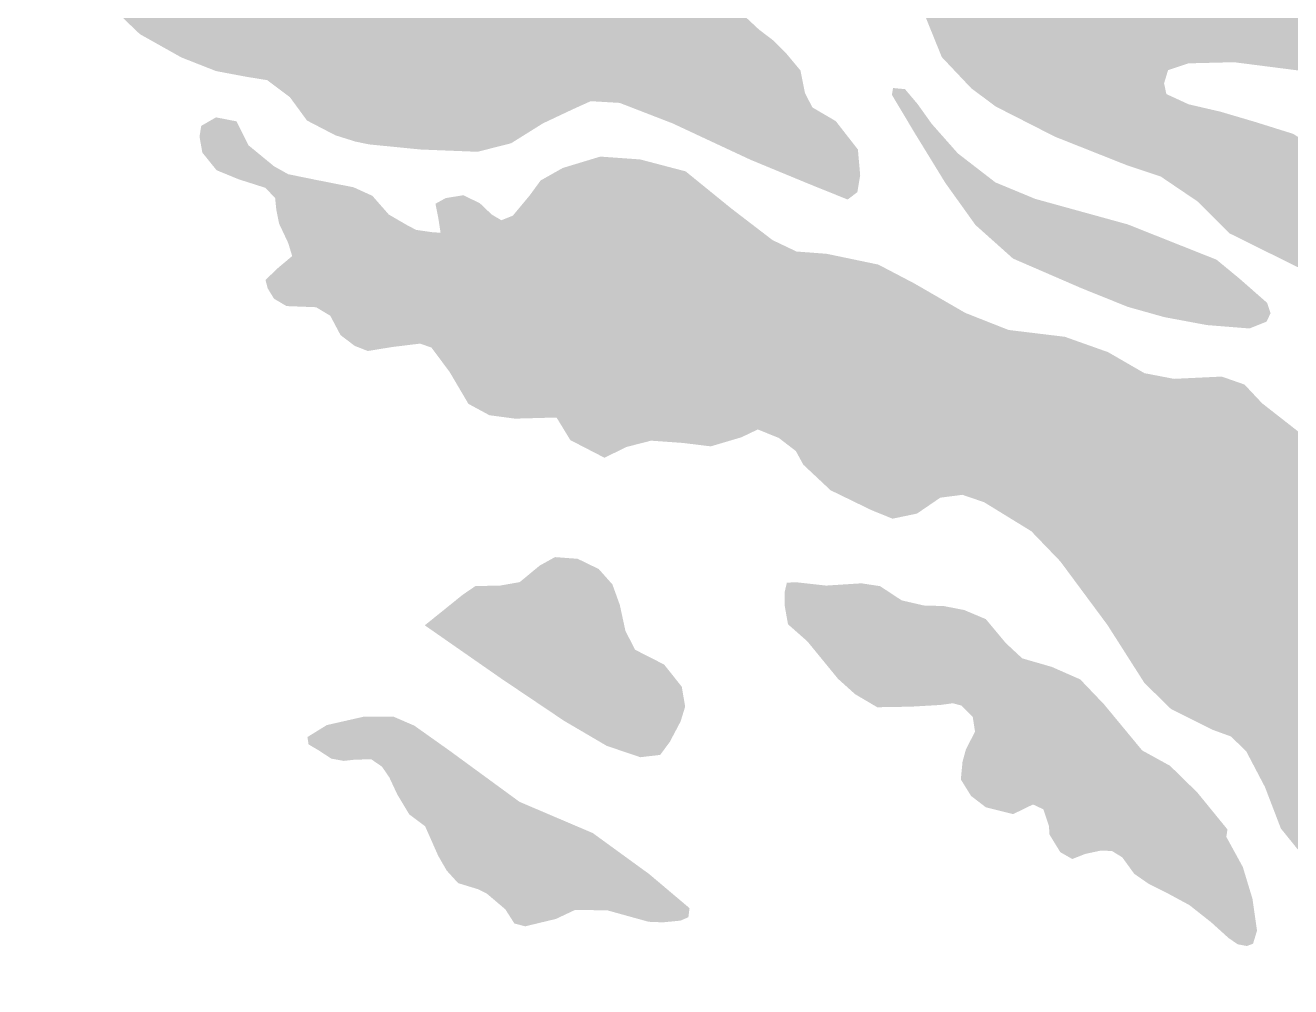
# Model space of a CAD drawing. Header units: inches. Extents: x 288635 to 693176, y 676945 to 1601077.
# Drawn here: x 515043 to 526349, y 735305 to 743896 of the extents above; entities that cross this region are included whole.
import ezdxf

# ---------------------------------------------------------------- set-up
doc = ezdxf.new("R2010")
doc.units = ezdxf.units.IN
doc.header["$MEASUREMENT"] = 0

msp = doc.modelspace()

# ---------------------------------------------------------------- hatches: boundary and pattern name
for points in [[(520996.3736, 750017.7621), (521219.894, 749824.7217), (521341.8143, 749652.0014), (521341.8143, 749423.4009), (521296.0942, 749052.5602), (521326.5743, 748773.1596), (521418.0144, 748483.599), (521600.8948, 748133.0783), (521793.9352, 747970.518), (521910.7754, 747929.8779), (522149.5359, 747940.038), (522296.8562, 747914.6379), (522489.8966, 747833.3577), (522601.6568, 747635.2373), (522674.722, 747451.113), (522680.2804, 747397.5882), (522794.6972, 747162.7964), (522911.5374, 747111.9963), (523063.9377, 747172.9564), (523190.938, 747376.1568), (523236.6581, 747452.357), (523409.3784, 747492.9971), (523495.7386, 747660.6374), (523541.4587, 747863.8378), (523617.6588, 747960.358), (523841.1793, 747980.678), (524089.6773, 747988.6941), (524294.639, 747956.6569), (524425.3804, 747889.2379), (524420.3004, 747691.1175), (524501.5806, 747630.1573), (524623.5008, 747630.1573), (524750.5011, 747721.5975), (524791.1412, 747853.6778), (524877.5014, 747955.278), (524918.1414, 747975.598), (524994.3416, 747985.758), (525045.1417, 747823.1977), (525085.7818, 747655.5574), (525172.1419, 747482.837), (525331.1505, 747388.724), (525553.1427, 747274.5566), (525637.7217, 747186.786), (525822.3832, 746995.1561), (526010.3436, 746614.1553), (526137.3439, 746309.3547), (526381.1844, 746004.5541), (526475.6878, 745905.6552), (526489.6396, 745865.7437), (526650.4249, 745745.4736), (526680.905, 745603.2333), (526670.962, 745347.038), (526682.8168, 745313.1251), (526685.985, 745059.6722), (526889.1854, 744770.1116), (527016.1856, 744648.1914), (527199.066, 744536.4311), (527544.5067, 744348.4708), (527712.147, 744099.5503), (527757.8671, 743942.07), (527961.0675, 743627.1093), (528128.7079, 743520.4291), (528255.7081, 743347.7088), (528245.5481, 743149.5884), (528189.668, 743119.1083), (527991.5476, 743114.0283), (527798.5072, 743129.2683), (527605.4668, 743210.5485), (527209.226, 743337.5488), (526929.8255, 743413.7489), (526437.0645, 743489.9491), (525842.7033, 743566.1492), (525436.3025, 743555.9892), (525253.4221, 743495.0291), (525217.862, 743378.1888), (525238.1821, 743281.6686), (525436.3025, 743190.2285), (525720.783, 743124.1883), (526030.6637, 743032.7481), (526371.0243, 742926.0679), (526701.225, 742717.7875), (526945.0655, 742448.547), (527204.146, 742270.7466), (527397.1864, 742169.1464), (527752.7871, 742031.9861), (527950.9075, 741899.9059), (528118.5478, 741701.7855), (528286.1882, 741518.9051), (528530.0287, 741269.9846), (528575.7488, 741132.8243), (528489.3886, 741076.9442), (528306.5082, 741056.6242), (527849.3073, 741214.1045), (527514.0266, 741376.6648), (527138.1059, 741447.785), (526406.5844, 741737.3456), (525802.0632, 742037.0662), (525517.5826, 742321.5467), (525187.382, 742545.0672), (524882.5814, 742646.6674), (524242.5001, 742900.6679), (523714.179, 743169.9084), (523495.7386, 743332.4687), (523231.5781, 743611.8693), (523048.6977, 744063.9902), (522942.0175, 744399.2709), (522845.4973, 744561.8312), (522515.2966, 744800.5917), (522174.9359, 745257.7926), (522037.7757, 745791.1937), (522047.9357, 746187.4345), (522190.176, 746537.9552), (522235.8961, 746802.1157), (522022.5356, 747076.4362), (521793.9352, 747106.9163), (521539.9347, 747106.9163), (521057.3337, 747553.9572), (520539.1727, 747924.7979), (520117.5318, 748127.9983), (519518.0906, 748249.9186), (518984.6896, 748331.1987), (518415.7284, 748371.8388), (518263.3281, 748442.959), (518110.9278, 748610.5993), (518019.4876, 748823.9597), (518065.2077, 749123.6803), (518151.5679, 749499.6011), (518298.8882, 749687.5615), (518339.5283, 749819.6417), (518217.608, 749946.642), (517999.1676, 750017.7621), (517714.687, 750017.7621), (517587.6868, 749966.962), (517481.0066, 749890.7619), (517354.0063, 749819.6417), (517069.5257, 749982.202), (516866.3253, 750175.2424), (516546.2847, 750444.483), (515977.3236, 750881.3638), (515367.7223, 751155.6844), (515154.3619, 751318.2447), (515042.6017, 751501.1251), (515088.3218, 751623.0453), (515342.3223, 751704.3255), (516195.764, 751750.0456), (517597.8468, 751816.0857), (518232.8481, 751811.0057), (518552.8887, 751760.2056), (518984.6896, 751496.0451), (519528.2507, 751069.3242), (520142.8326, 750639.9714), (520335.9723, 750551.1632), (520615.3728, 750419.0829), (520869.3733, 750220.9625), (520996.3736, 750017.7621)], [(517402.0547, 745803.5762), (517513.815, 745752.7761), (517650.9752, 745773.0961), (517793.2155, 745834.0562), (517879.5757, 745971.2165), (517996.4159, 746011.8566), (518219.9364, 746022.0166), (518545.057, 745945.8165), (518900.6577, 745986.4565), (519032.738, 746011.8566), (519225.7784, 745920.4164), (519581.3791, 745630.8558), (519809.9796, 745483.5355), (520038.58, 745371.7753), (520404.3407, 745117.7748), (520927.5818, 744939.9745), (521140.9422, 744767.2541), (521186.6623, 744604.6938), (521206.9823, 744325.2932), (521288.2625, 744147.4929), (521598.1431, 743857.9323), (521725.1434, 743761.4121), (521841.9836, 743644.5719), (521968.9839, 743492.1716), (522009.624, 743288.9712), (522075.6641, 743161.9709), (522283.9445, 743040.0507), (522482.0649, 742786.0501), (522502.3849, 742557.4497), (522476.9849, 742405.0494), (522390.6247, 742339.0093), (522050.264, 742476.1695), (521521.943, 742694.61), (520825.9816, 743019.7306), (520353.5406, 743202.611), (520094.4601, 743217.851), (519936.9798, 743146.7309), (519667.7393, 743019.7306), (519596.6191, 743090.8508), (519434.0588, 743126.4108), (518976.8579, 743075.6107), (518880.3377, 743141.6509), (518926.0578, 743217.851), (519047.978, 743309.2912), (519291.8185, 743400.7314), (519642.3392, 743466.7715), (519743.9394, 743558.2117), (519667.7393, 743675.0519), (519444.2188, 743715.692), (519149.5782, 743669.9719), (518819.3776, 743593.7718), (518555.217, 743583.6117), (518352.0166, 743705.532), (518143.7362, 743746.1721), (517996.4159, 743619.1718), (517965.9359, 743487.0916), (517940.5358, 743304.2112), (517986.2559, 743045.1307), (518113.2562, 742831.7702), (517991.3359, 742857.1703), (517813.5356, 742913.0504), (517559.5351, 743045.1307), (517407.1347, 743253.4111), (517203.9343, 743405.8114), (517015.974, 743436.2914), (516746.7334, 743487.0916), (516436.8528, 743609.0118), (516066.0121, 743817.2922), (515827.2516, 744045.8927), (515827.2516, 744203.373), (515888.2117, 744264.3331), (515979.6519, 744320.2132), (515954.2518, 744371.0133), (515812.0116, 744518.3336), (515761.2115, 744670.7339), (515761.2115, 744863.7743), (515796.7715, 745016.1746), (515872.9717, 745092.3748), (516005.0519, 745138.0949), (516081.2521, 745193.975), (516096.4921, 745305.7352), (516050.772, 745488.6156), (516050.772, 745630.8558), (516147.2922, 745747.6961), (516182.8523, 745879.7763), (516182.8523, 746027.0966), (516320.0126, 746103.2968), (516695.9333, 746154.0969), (517031.214, 746154.0969), (517285.2145, 745996.6166), (517402.0547, 745803.5762)], [(518352.0166, 743705.532), (518555.217, 743583.6117), (518819.3776, 743593.7718), (519149.5782, 743669.9719), (519444.2188, 743715.692), (519667.7393, 743675.0519), (519743.9394, 743558.2117), (519642.3392, 743466.7715), (519291.8185, 743400.7314), (519047.978, 743309.2912), (518926.0578, 743217.851), (518880.3377, 743141.6509), (518976.8579, 743075.6107), (519434.0588, 743126.4108), (519596.6191, 743090.8508), (519667.7393, 743019.7306), (519383.2587, 742841.9303), (519083.5381, 742765.7301), (518575.5371, 742786.0501), (518113.2562, 742831.7702), (517986.2559, 743045.1307), (517940.5358, 743304.2112), (517965.9359, 743487.0916), (517996.4159, 743619.1718), (518143.7362, 743746.1721), (518352.0166, 743705.532)], [(526133.6567, 741247.7116), (525981.2564, 741186.7514), (525600.2557, 741217.2315), (525219.2549, 741288.3516), (524894.1343, 741379.7918), (524477.5734, 741547.4322), (523867.9722, 741811.5927), (523532.6915, 742111.3133), (523263.451, 742487.234), (522989.1305, 742934.2749), (522785.93, 743274.6356), (522796.0901, 743335.5957), (522902.7703, 743325.4357), (523014.5305, 743193.3554), (523141.5308, 743015.5551), (523375.2112, 742751.3946), (523710.4919, 742492.314), (524066.0926, 742344.9937), (524894.1343, 742116.3933), (525686.6158, 741801.4327), (525889.8163, 741633.7923), (526138.7367, 741415.3519), (526169.2168, 741323.9117), (526133.6567, 741247.7116)], [(518676.9256, 742047.2262), (518753.1258, 742042.1462), (518732.8057, 742174.2264), (518707.4057, 742301.2267), (518798.8459, 742352.0268), (518956.3262, 742377.4268), (519103.6465, 742306.3067), (519210.3267, 742204.7065), (519296.6869, 742153.9064), (519398.2871, 742194.5465), (519550.6874, 742377.4268), (519647.2076, 742509.5071), (519845.328, 742621.2673), (520180.6086, 742722.8675), (520536.2093, 742697.4675), (520942.6102, 742590.7873), (521349.011, 742260.5866), (521719.8517, 741976.106), (521933.2121, 741874.5058), (522202.4527, 741854.1858), (522664.7336, 741757.6656), (522984.7742, 741590.0253), (523441.9751, 741325.8647), (523828.0559, 741173.4644), (524330.9769, 741112.5043), (524717.0577, 740975.344), (525042.1783, 740787.3837), (525306.3389, 740736.5835), (525733.0597, 740756.9036), (525936.2601, 740685.7834), (526093.7405, 740518.1431), (526489.9812, 740208.2625), (526804.9419, 739918.7019), (526937.0221, 739644.3814), (527104.6625, 739339.5808), (527343.423, 739050.0202), (527638.0635, 738816.3397), (527942.8642, 738633.4593), (528313.7049, 738440.419), (528674.3856, 738181.3384), (528852.186, 737993.3781), (529151.9066, 737495.5371), (529360.187, 737129.7763), (529609.1075, 736962.136), (530249.1888, 736672.5754), (531001.0303, 736525.2551), (531539.5113, 736372.8548), (532022.1123, 736210.2945), (532372.633, 735971.534), (532606.3135, 735712.4535), (532779.0338, 735250.1726), (532718.0737, 734991.0921), (532631.7135, 734874.2518), (532337.0729, 734782.8116), (531884.952, 734787.8917), (531356.631, 734955.532), (530970.5502, 735148.5724), (530548.9094, 735306.0527), (530345.709, 735422.8929), (530254.2688, 735580.3732), (530127.2685, 735600.6933), (530030.7483, 735549.8932), (529903.7481, 735438.133), (529761.5078, 735346.6928), (529532.9073, 735275.5726), (529304.3069, 735260.3326), (528862.346, 735387.3329), (528374.665, 735610.8533), (528100.3445, 735681.9734), (527998.7443, 735656.5734), (527815.8639, 735585.4532), (527561.8634, 735529.5731), (527297.7029, 735641.3334), (527150.3826, 735834.3737), (527079.2624, 736007.0941), (526992.9023, 736195.0545), (526865.902, 736220.4545), (526718.5817, 736235.6945), (526561.1014, 736347.4548), (526261.3808, 736718.2955), (526119.1405, 737089.1363), (525951.5002, 737409.1769), (525814.3399, 737541.2572), (525646.6996, 737602.2173), (525280.9388, 737785.0976), (525042.1783, 738018.7781), (524711.9777, 738536.9392), (524290.3368, 739105.9003), (524031.2563, 739375.1408), (523609.6155, 739634.2213), (523416.5751, 739700.2615), (523218.4547, 739674.8614), (523010.1743, 739532.6211), (522791.7338, 739486.9011), (522603.7735, 739563.1012), (522238.0127, 739740.9016), (521994.1723, 739969.502), (521927.5821, 740091.5841), (521775.7318, 740208.2625), (521587.7714, 740284.4626), (521557.2914, 740391.1429), (521557.2914, 740568.9432), (521608.0915, 740751.8236), (521694.4517, 740960.104), (521597.9315, 741092.1843), (521516.6513, 741122.6643), (521277.8908, 741046.4642), (521074.6904, 740929.6239), (520871.49, 740741.6636), (520719.0897, 740584.1832), (520576.8494, 740579.1032), (520409.2091, 740645.1434), (520282.2088, 740711.1835), (520211.0887, 740685.7834), (520028.2083, 740543.5432), (519789.4478, 740391.1429), (519418.6071, 740380.9828), (519190.0066, 740411.4629), (519002.0463, 740513.0631), (518834.4059, 740797.5437), (518671.8456, 741015.9841), (518570.2454, 741051.5442), (518321.3249, 741021.0641), (518102.8845, 740985.504), (517986.0442, 741031.2241), (517859.044, 741127.7443), (517767.6038, 741300.4647), (517640.6035, 741376.6648), (517376.443, 741386.8249), (517264.6828, 741452.865), (517208.8027, 741544.3052), (517188.4826, 741620.5053), (517300.2429, 741727.1855), (517427.2431, 741833.8657), (517391.683, 741950.706), (517310.4029, 742123.4263), (517285.0028, 742250.4266), (517274.8428, 742352.0268), (517188.4826, 742443.467), (516949.7222, 742519.6671), (516751.6018, 742600.9473), (516624.6015, 742758.4276), (516599.2015, 742900.6679), (516614.4415, 742997.1881), (516746.5218, 743073.3882), (516929.4021, 743037.8282), (517036.0823, 742824.4677), (517264.6828, 742636.5073), (517391.683, 742565.3872), (517640.6035, 742514.5871), (517975.8842, 742448.547), (518143.5246, 742372.3468), (518290.8448, 742204.7065), (518448.3252, 742113.2663), (518534.6853, 742067.5462), (518676.9256, 742047.2262)], [(521608.0915, 740751.8236), (521557.2914, 740568.9432), (521557.2914, 740391.1429), (521587.7714, 740284.4626), (521441.6721, 740214.5996), (521167.3516, 740133.3194), (520918.4311, 740163.7994), (520633.9505, 740184.1195), (520415.5101, 740128.2394), (520217.3897, 740031.7192), (519912.5891, 740189.1995), (519789.4478, 740391.1429), (520028.2083, 740543.5432), (520211.0887, 740685.7834), (520282.2088, 740711.1835), (520409.2091, 740645.1434), (520576.8494, 740579.1032), (520719.0897, 740584.1832), (520871.49, 740741.6636), (521074.6904, 740929.6239), (521277.8908, 741046.4642), (521516.6513, 741122.6643), (521597.9315, 741092.1843), (521694.4517, 740960.104), (521608.0915, 740751.8236)], [(520715.1416, 737375.7639), (520537.3412, 737355.4438), (520237.6206, 737457.044), (519856.6198, 737680.5645), (519297.8187, 738056.4852), (518612.0173, 738534.0062), (518952.378, 738808.3267), (519064.1383, 738884.5269), (519287.6587, 738889.6069), (519460.379, 738920.087), (519638.1794, 739067.4073), (519775.3397, 739143.6074), (519978.5401, 739128.3674), (520166.5005, 739036.9272), (520288.4207, 738899.7669), (520354.4608, 738716.8865), (520405.2609, 738483.2061), (520491.6211, 738315.5657), (520750.7016, 738183.4855), (520908.1819, 737985.3651), (520938.662, 737807.5647), (520898.0219, 737675.4845), (520801.5017, 737492.6041), (520715.1416, 737375.7639)], [(521923.3301, 738919.5462), (522197.6507, 738889.0662), (522512.6113, 738909.3862), (522680.2516, 738883.9862), (522873.292, 738756.9859), (523071.4124, 738711.2658), (523249.2128, 738706.1858), (523432.0931, 738670.6257), (523625.1335, 738589.3456), (523802.9339, 738375.9852), (523950.2542, 738238.8249), (524214.4147, 738162.6247), (524468.4152, 738050.8645), (524681.7756, 737827.3441), (525022.1363, 737415.8632), (525271.0568, 737278.703), (525514.8973, 737039.9425), (525784.1378, 736709.7418), (525773.9778, 736643.7017), (525631.7375, 736537.0215), (525316.7769, 736476.0614), (524945.9362, 736582.7416), (524829.0959, 736724.9819), (524798.6159, 736968.8223), (524727.4957, 737060.2625), (524575.0954, 737121.2226), (524412.5351, 737146.6227), (524275.3748, 737116.1426), (524168.6946, 737065.3425), (524046.7744, 736933.2623), (523868.974, 736846.9021), (523625.1335, 736907.8622), (523493.0533, 737009.4624), (523401.6131, 737156.7827), (523416.8531, 737314.263), (523447.3332, 737426.0233), (523528.6133, 737583.5036), (523508.2933, 737715.5838), (523406.6931, 737817.184), (523330.4929, 737837.5041), (523218.7327, 737822.264), (522954.5722, 737807.024), (522654.8516, 737801.944), (522456.7312, 737918.7842), (522304.3309, 738055.9445), (522030.0103, 738391.2252), (521857.29, 738543.6255), (521826.8099, 738716.3458), (521826.8099, 738828.1061), (521847.13, 738914.4662), (521923.3301, 738919.5462)], [(518833.6328, 737413.8639), (519458.474, 736956.663), (520113.7954, 736677.2625), (520616.7164, 736311.5017), (520977.3971, 736006.7011), (520967.2371, 735925.421), (520896.1169, 735894.9409), (520738.6366, 735879.7009), (520611.6363, 735884.7809), (520245.8756, 735986.3811), (519956.315, 735991.4611), (519783.5947, 735910.1809), (519509.2741, 735844.1408), (519412.7539, 735869.5409), (519331.4738, 735996.5411), (519163.8335, 736138.7814), (519092.7133, 736174.3415), (518909.8329, 736230.2216), (518808.2327, 736341.9818), (518732.0326, 736474.0621), (518615.1924, 736738.2226), (518472.9521, 736844.9028), (518366.2719, 737022.7032), (518295.1517, 737175.1035), (518229.1116, 737271.6237), (518132.5914, 737337.6638), (517980.1911, 737332.5838), (517888.7509, 737322.4238), (517776.9907, 737342.7438), (517660.1504, 737418.944), (517573.7903, 737469.7441), (517563.6302, 737535.7842), (517736.3506, 737642.4644), (518071.6313, 737718.6646), (518330.7118, 737718.6646), (518518.6722, 737637.3844), (518833.6328, 737413.8639)], [(524945.9362, 736582.7416), (525316.7769, 736476.0614), (525631.7375, 736537.0215), (525773.9778, 736643.7017), (525921.2981, 736374.4612), (526007.6583, 736089.9806), (526048.2984, 735805.5), (526012.7383, 735688.6598), (525956.8582, 735668.3397), (525875.578, 735683.5798), (525794.2979, 735739.4599), (525636.8175, 735881.7002), (525443.7772, 736034.1005), (525255.8168, 736135.7007), (525083.0964, 736222.0608), (524951.0162, 736313.501), (524844.336, 736460.8213), (524752.8958, 736516.7014), (524656.3756, 736521.7814), (524514.1353, 736491.3014), (524397.2951, 736445.5813), (524290.6149, 736506.5414), (524194.0947, 736664.0217), (524189.0147, 736740.2219), (524139.2051, 736889.6506), (524046.7744, 736933.2623), (524168.6946, 737065.3425), (524275.3748, 737116.1426), (524412.5351, 737146.6227), (524575.0954, 737121.2226), (524727.4957, 737060.2625), (524798.6159, 736968.8223), (524829.0959, 736724.9819), (524945.9362, 736582.7416)]]:
    msp.add_hatch(color=256).paths.add_polyline_path(points, flags=0)

doc.saveas('drawing.dxf')
